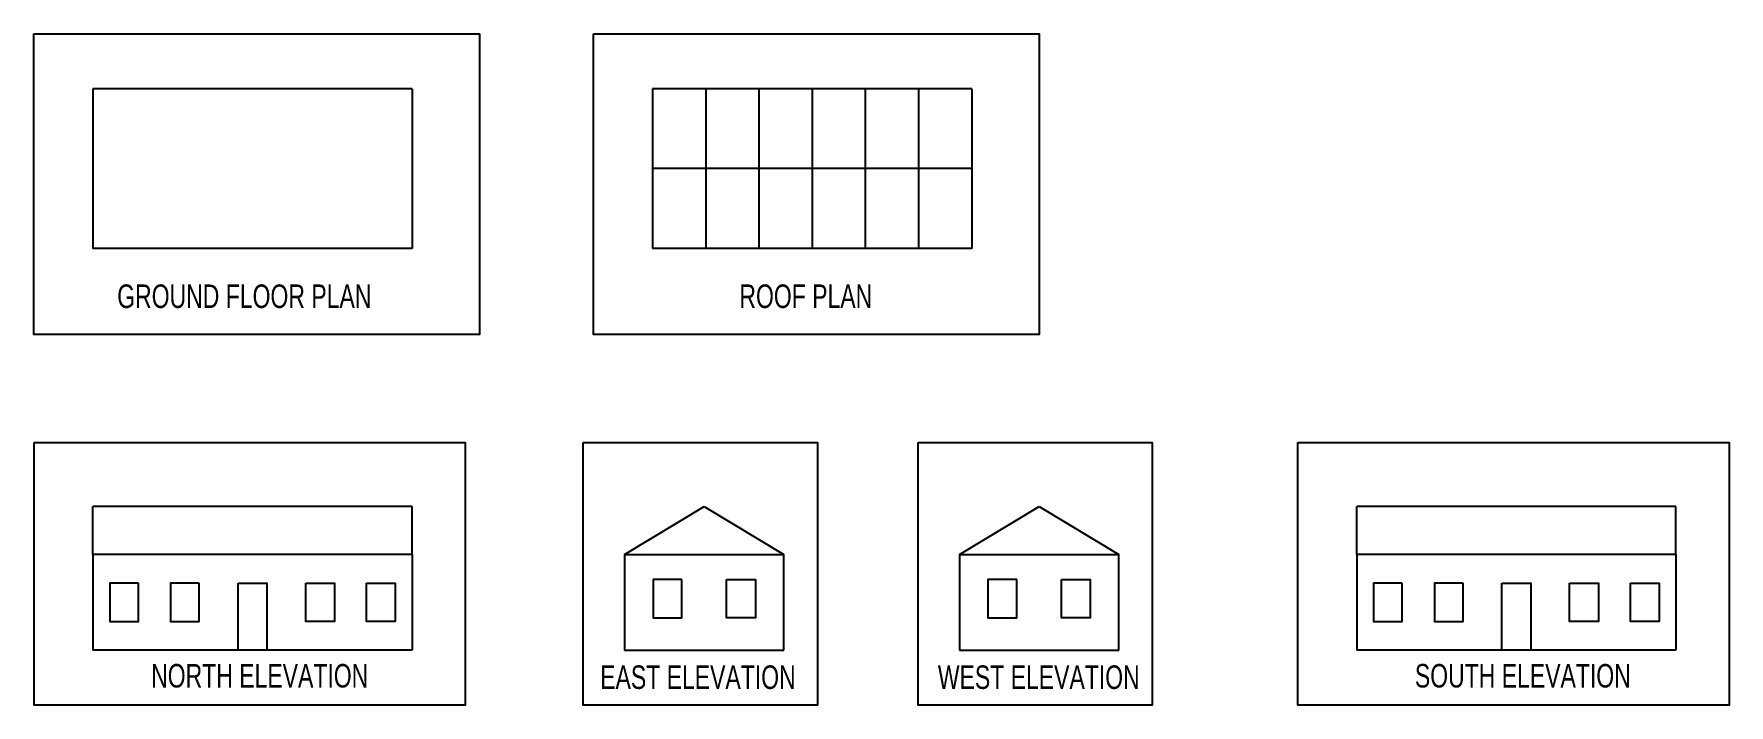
# Model space of a CAD drawing. Header units: inches. Extents: x 6801 to 59914, y 2704 to 23730.
import ezdxf

# ---------------------------------------------------------------- set-up
doc = ezdxf.new("R2010")
doc.units = ezdxf.units.IN
for name, color, linetype in [('BEAM_90X225', 1, 'Continuous'), ('CLADDING_22X2120', 3, 'Continuous'), ('DOOR', 3, 'Continuous'), ('JOIST_45X195', 4, 'Continuous'), ('RAFTER_45X145', 5, 'Continuous'), ('RIDGE_50X150', 4, 'Continuous'), ('ROOF_COVER', 2, 'Continuous'), ('WINDOW', 1, 'Continuous')]:
    doc.layers.add(name, color=color, linetype=linetype)
doc.styles.add('Text 25', font='arial.ttf', dxfattribs={"width": 0.7, "height": 62.5})

msp = doc.modelspace()

# ---------------------------------------------------------------- linework, layer by layer
at = {"color": 3}
for points in [[(6801, 23730), (20762, 23730), (20762, 14312), (6801, 14312)], [(24332, 23730), (38293, 23730), (38293, 14312), (24332, 14312)], [(6805, 10934), (20318, 10934), (20318, 2704), (6805, 2704)], [(24007, 10934), (31348, 10934), (31348, 2704), (24007, 2704)], [(34502, 10934), (41843, 10934), (41843, 2704), (34502, 2704)], [(46401, 10934), (59914, 10934), (59914, 2704), (46401, 2704)]]:
    msp.add_lwpolyline(points, close=True, dxfattribs=at)
at = {"layer": 'BEAM_90X225'}
for p, q in [((36183, 22012), (26183, 22012)), ((36183, 17012), (26183, 17012)), ((25302, 7425), (30302, 7425)), ((35797, 7425), (40797, 7425))]:
    msp.add_line(p, q, dxfattribs=at)
at = {"layer": 'CLADDING_22X2120'}
for p, q in [((8652, 7425), (8652, 4425)), ((18652, 7425), (18652, 4425)), ((25302, 7425), (25302, 4425)), ((30302, 4425), (30302, 7425)), ((35797, 7425), (35797, 4425)), ((40797, 4425), (40797, 7425)), ((48248, 7425), (48248, 4425)), ((58248, 7425), (58248, 4425))]:
    msp.add_line(p, q, dxfattribs=at)
at = {"layer": 'DOOR'}
for points in [[(13202, 6525), (14102, 6525), (14102, 4425), (13202, 4425)], [(52798, 6525), (53698, 6525), (53698, 4425), (52798, 4425)]]:
    msp.add_lwpolyline(points, close=True, dxfattribs=at)
at = {"layer": 'JOIST_45X195'}
for p, q in [((8652, 22012), (8652, 17012)), ((18652, 22012), (8652, 22012)), ((18652, 22012), (18652, 17012)), ((18652, 17012), (8652, 17012)), ((18652, 4425), (8652, 4425)), ((25302, 4425), (30302, 4425)), ((35797, 4425), (40797, 4425)), ((58248, 4425), (48248, 4425))]:
    msp.add_line(p, q, dxfattribs=at)
at = {"layer": 'RAFTER_45X145'}
for p, q in [((26183, 22012), (26183, 17012)), ((27849, 22012), (27849, 17012)), ((29516, 22012), (29516, 17012)), ((31183, 22012), (31183, 17012)), ((32849, 22012), (32849, 17012)), ((34516, 22012), (34516, 17012)), ((36183, 22012), (36183, 17012)), ((25302, 7425), (27802, 8925)), ((27802, 8925), (30302, 7425)), ((35797, 7425), (38297, 8925)), ((38297, 8925), (40797, 7425))]:
    msp.add_line(p, q, dxfattribs=at)
at = {"layer": 'RIDGE_50X150'}
msp.add_line((36183, 19512), (26183, 19512), dxfattribs=at)
at = {"layer": 'ROOF_COVER'}
for p, q in [((18652, 8925), (8652, 8925)), ((8652, 7425), (8652, 8925)), ((18652, 7425), (18652, 8925)), ((58248, 8925), (48248, 8925)), ((48248, 7425), (48248, 8925)), ((58248, 7425), (58248, 8925)), ((18652, 7425), (8652, 7425)), ((58248, 7425), (48248, 7425))]:
    msp.add_line(p, q, dxfattribs=at)
at = {"layer": 'WINDOW'}
for points in [[(10079, 6525), (9179, 6525), (9179, 5325), (10079, 5325)], [(11982, 6525), (11082, 6525), (11082, 5325), (11982, 5325)], [(15321, 6525), (16221, 6525), (16221, 5325), (15321, 5325)], [(17224, 6525), (18124, 6525), (18124, 5325), (17224, 5325)], [(27099, 6641), (26199, 6641), (26199, 5441), (27099, 5441)], [(28505, 6641), (29405, 6641), (29405, 5441), (28505, 5441)], [(37594, 6641), (36694, 6641), (36694, 5441), (37594, 5441)], [(38999, 6641), (39899, 6641), (39899, 5441), (38999, 5441)], [(49676, 6525), (48776, 6525), (48776, 5325), (49676, 5325)], [(51579, 6525), (50679, 6525), (50679, 5325), (51579, 5325)], [(54918, 6525), (55818, 6525), (55818, 5325), (54918, 5325)], [(56821, 6525), (57721, 6525), (57721, 5325), (56821, 5325)]]:
    msp.add_lwpolyline(points, close=True, dxfattribs=at)

# ---------------------------------------------------------------- texts
at = {"color": 3, "style": 'Text 25', "width": 0.7}
for s, height, p in [('GROUND FLOOR PLAN', 736.66, (9411, 15144)), ('ROOF PLAN', 736.7, (28905, 15144)), ('NORTH ELEVATION', 736.66, (10474, 3255)), ('EAST ELEVATION', 736.66, (24545, 3210)), ('WEST ELEVATION', 736.66, (35124, 3210)), ('SOUTH ELEVATION', 736.66, (50070, 3255))]:
    msp.add_text(s, height=height, dxfattribs=at).set_placement(p)

doc.saveas('drawing.dxf')
